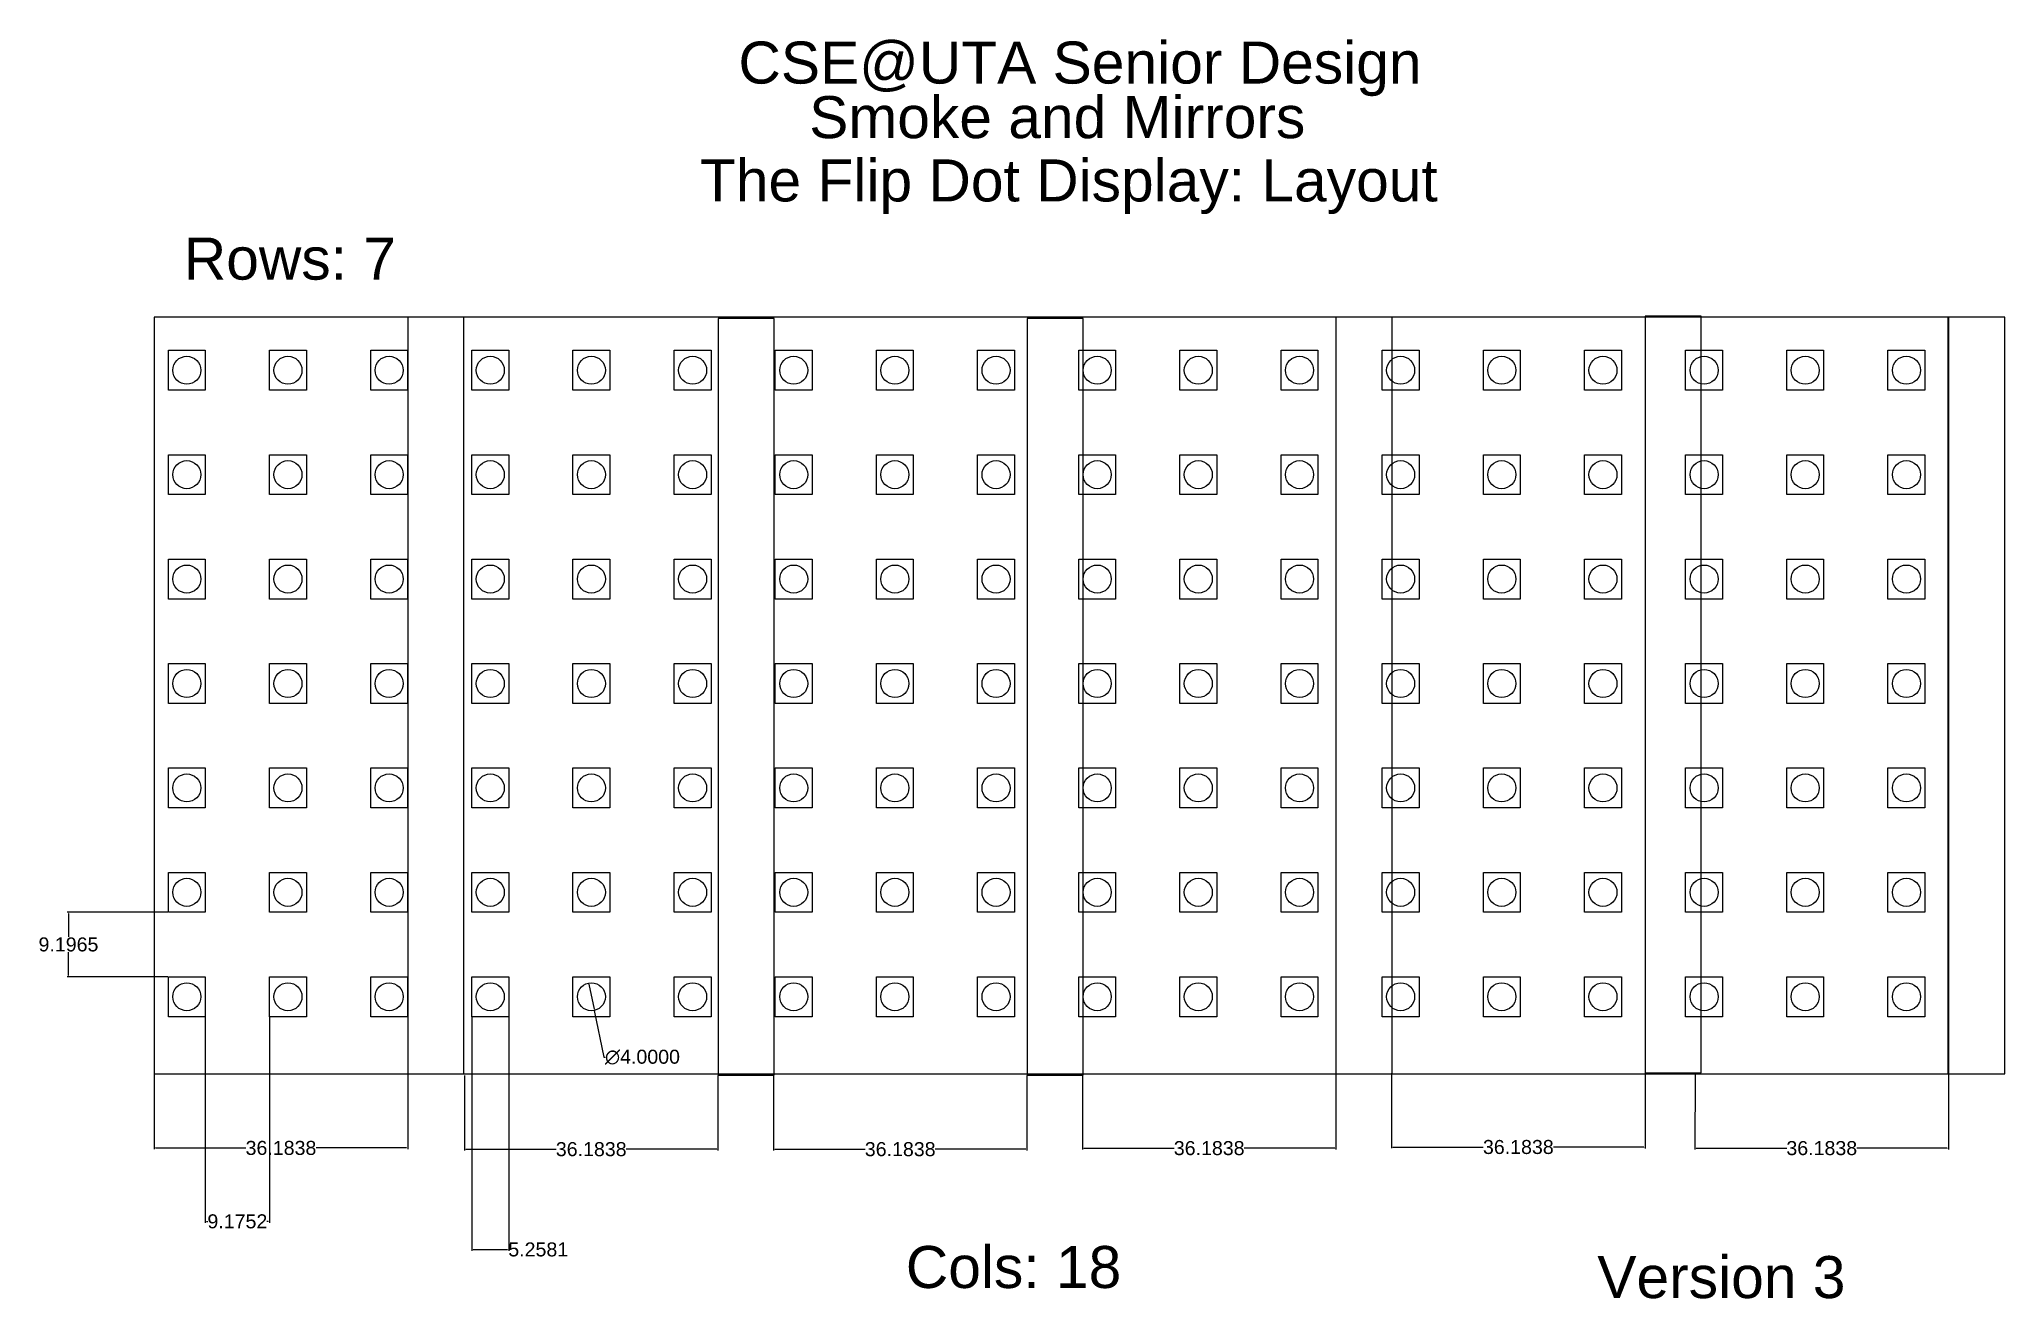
# Model space of a CAD drawing. Header units: inches. Extents: x -16 to 264, y -32 to 148.
import ezdxf

# ---------------------------------------------------------------- set-up
doc = ezdxf.new("R2010")
doc.units = ezdxf.units.IN
doc.header["$MEASUREMENT"] = 0
doc.layers.get('Defpoints').update_dxf_attribs({"color": 2})
doc.layers.add('Hidden', color=1, linetype='Continuous')
doc.layers.add('Layer1', color=2, linetype='Continuous')
doc.styles.add('Annotative', font='Arial.ttf')
doc.styles.get("Standard").update_dxf_attribs({"font": 'Arial.ttf'})
doc.dimstyles.get("Standard").update_dxf_attribs({"dimtxt": 2, "dimasz": 0.18, "dimexe": 0.18, "dimexo": 0.0625, "dimgap": 0.09, "dimtad": 0, "dimtih": 1, "dimtoh": 1, "dimdec": 4, "dimzin": 0, "dimdsep": 46, "dimtxsty": 'Standard', "dimcen": 0.09, "dimadec": 0, "dimazin": 0, "dimtfac": 1, "dimtdec": 4, "dimtofl": 0, "dimtmove": 0, "dimatfit": 2, "dimfxl": 1, "dimtolj": 1, "dimtzin": 0, "dimarcsym": 0})

# ---------------------------------------------------------------- blocks, each defined once
blk = doc.blocks.new('*D2')
at = {"color": 0, "lineweight": -2, "transparency": 16777216}
for p, q in [((0, -0.05), (0, -10.76)), ((36.19, -0.06), (36.19, -10.77)), ((0.18, -10.58), (13.09, -10.59)), ((36.01, -10.59), (23.09, -10.59))]:
    blk.add_line(p, q, dxfattribs=at)
at = {"color": 0, "transparency": 16777216}
for points in [[(0.18, -10.55), (0.18, -10.61), (0, -10.58)], [(36.01, -10.56), (36.01, -10.62), (36.19, -10.59)]]:
    blk.add_solid(points, dxfattribs=at)
at = {"layer": 'Defpoints', "color": 0, "transparency": 16777216}
for p in [(0, 0.01), (36.19, 0), (36.19, -10.59)]:
    blk.add_point(p, dxfattribs=at)
at = {"color": 0, "transparency": 16777216, "insert": (18.09, -10.59), "char_height": 2, "width": 2.5943, "attachment_point": 5}
blk.add_mtext('\\A1;36.1838', dxfattribs=at)
blk = doc.blocks.new('*D4')
at = {"color": 0, "lineweight": -2, "transparency": 16777216}
for p, q in [((44.27, -0.24), (44.26, -10.95)), ((80.45, -0.24), (80.45, -10.95)), ((44.45, -10.77), (57.36, -10.77)), ((80.27, -10.77), (67.36, -10.77))]:
    blk.add_line(p, q, dxfattribs=at)
at = {"color": 0, "transparency": 16777216}
for points in [[(44.45, -10.74), (44.45, -10.8), (44.26, -10.77)], [(80.27, -10.74), (80.27, -10.8), (80.45, -10.77)]]:
    blk.add_solid(points, dxfattribs=at)
at = {"layer": 'Defpoints', "color": 0, "transparency": 16777216}
for p in [(44.27, -0.17), (80.45, -0.18), (80.45, -10.77)]:
    blk.add_point(p, dxfattribs=at)
at = {"color": 0, "transparency": 16777216, "insert": (62.36, -10.77), "char_height": 2, "width": 2.5943, "attachment_point": 5}
blk.add_mtext('\\A1;36.1838', dxfattribs=at)
blk = doc.blocks.new('*D6')
at = {"color": 0, "lineweight": -2, "transparency": 16777216}
for p, q in [((88.36, -0.24), (88.36, -10.95)), ((124.54, -0.25), (124.54, -10.96)), ((88.54, -10.77), (101.45, -10.77)), ((124.36, -10.78), (111.45, -10.77))]:
    blk.add_line(p, q, dxfattribs=at)
at = {"color": 0, "transparency": 16777216}
for points in [[(88.54, -10.74), (88.54, -10.8), (88.36, -10.77)], [(124.36, -10.75), (124.36, -10.81), (124.54, -10.78)]]:
    blk.add_solid(points, dxfattribs=at)
at = {"layer": 'Defpoints', "color": 0, "transparency": 16777216}
for p in [(88.36, -0.18), (124.54, -0.19), (124.54, -10.78)]:
    blk.add_point(p, dxfattribs=at)
at = {"color": 0, "transparency": 16777216, "insert": (106.45, -10.77), "char_height": 2, "width": 2.5943, "attachment_point": 5}
blk.add_mtext('\\A1;36.1838', dxfattribs=at)
blk = doc.blocks.new('*D8')
at = {"color": 0, "lineweight": -2, "transparency": 16777216}
for p, q in [((132.45, -0.08), (132.45, -10.79)), ((168.63, -0.09), (168.63, -10.8)), ((132.63, -10.61), (145.54, -10.62)), ((168.45, -10.62), (155.54, -10.62))]:
    blk.add_line(p, q, dxfattribs=at)
at = {"color": 0, "transparency": 16777216}
for points in [[(132.63, -10.58), (132.63, -10.64), (132.45, -10.61)], [(168.45, -10.59), (168.45, -10.65), (168.63, -10.62)]]:
    blk.add_solid(points, dxfattribs=at)
at = {"layer": 'Defpoints', "color": 0, "transparency": 16777216}
for p in [(132.45, -0.02), (168.63, -0.03), (168.63, -10.62)]:
    blk.add_point(p, dxfattribs=at)
at = {"color": 0, "transparency": 16777216, "insert": (150.54, -10.62), "char_height": 2, "width": 2.5943, "attachment_point": 5}
blk.add_mtext('\\A1;36.1838', dxfattribs=at)
blk = doc.blocks.new('*D10')
at = {"color": 0, "lineweight": -2, "transparency": 16777216}
for p, q in [((176.56, 0.08), (176.56, -10.63)), ((212.75, 0.07), (212.74, -10.64)), ((176.74, -10.45), (189.65, -10.46)), ((212.56, -10.46), (199.65, -10.46))]:
    blk.add_line(p, q, dxfattribs=at)
at = {"color": 0, "transparency": 16777216}
for points in [[(176.74, -10.42), (176.74, -10.48), (176.56, -10.45)], [(212.56, -10.43), (212.56, -10.49), (212.74, -10.46)]]:
    blk.add_solid(points, dxfattribs=at)
at = {"layer": 'Defpoints', "color": 0, "transparency": 16777216}
for p in [(176.56, 0.14), (212.75, 0.13), (212.74, -10.46)]:
    blk.add_point(p, dxfattribs=at)
at = {"color": 0, "transparency": 16777216, "insert": (194.65, -10.46), "char_height": 2, "width": 2.5943, "attachment_point": 5}
blk.add_mtext('\\A1;36.1838', dxfattribs=at)
blk = doc.blocks.new('*D12')
at = {"color": 0, "lineweight": -2, "transparency": 16777216}
for p, q in [((219.86, -0.08), (219.85, -10.79)), ((256.04, -0.09), (256.04, -10.8)), ((220.03, -10.61), (232.94, -10.61)), ((255.86, -10.62), (242.95, -10.62))]:
    blk.add_line(p, q, dxfattribs=at)
at = {"color": 0, "transparency": 16777216}
for points in [[(220.03, -10.58), (220.03, -10.64), (219.85, -10.61)], [(255.86, -10.59), (255.86, -10.65), (256.04, -10.62)]]:
    blk.add_solid(points, dxfattribs=at)
at = {"layer": 'Defpoints', "color": 0, "transparency": 16777216}
for p in [(219.86, -0.02), (256.04, -0.03), (256.04, -10.62)]:
    blk.add_point(p, dxfattribs=at)
at = {"color": 0, "transparency": 16777216, "insert": (237.95, -10.62), "char_height": 2, "width": 2.5943, "attachment_point": 5}
blk.add_mtext('\\A1;36.1838', dxfattribs=at)
blk = doc.blocks.new('*U13')
at = {"layer": 'Hidden'}
blk.add_circle((0, 0), 2, dxfattribs=at)
blk = doc.blocks.new('*U14')
at = {"color": 0, "linetype": 'ByBlock', "lineweight": -2, "transparency": 16777216}
for p in [(0, 89.41), (14.43, 89.41), (28.87, 89.41), (43.3, 89.41), (57.73, 89.41), (72.17, 89.41), (86.6, 89.41), (101.03, 89.41), (115.47, 89.41), (129.9, 89.41), (144.33, 89.41), (158.77, 89.41), (173.2, 89.41), (187.63, 89.41), (202.07, 89.41), (216.5, 89.41), (230.93, 89.41), (245.37, 89.41), (0, 74.51), (14.43, 74.51), (28.87, 74.51), (43.3, 74.51), (57.73, 74.51), (72.17, 74.51), (86.6, 74.51), (101.03, 74.51), (115.47, 74.51), (129.9, 74.51), (144.33, 74.51), (158.77, 74.51), (173.2, 74.51), (187.63, 74.51), (202.07, 74.51), (216.5, 74.51), (230.93, 74.51), (245.37, 74.51), (0, 59.61), (14.43, 59.61), (28.87, 59.61), (43.3, 59.61), (57.73, 59.61), (72.17, 59.61), (86.6, 59.61), (101.03, 59.61), (115.47, 59.61), (129.9, 59.61), (144.33, 59.61), (158.77, 59.61), (173.2, 59.61), (187.63, 59.61), (202.07, 59.61), (216.5, 59.61), (230.93, 59.61), (245.37, 59.61), (0, 44.7), (14.43, 44.7), (28.87, 44.7), (43.3, 44.7), (57.73, 44.7), (72.17, 44.7), (86.6, 44.7), (101.03, 44.7), (115.47, 44.7), (129.9, 44.7), (144.33, 44.7), (158.77, 44.7), (173.2, 44.7), (187.63, 44.7), (202.07, 44.7), (216.5, 44.7), (230.93, 44.7), (245.37, 44.7), (0, 29.8), (14.43, 29.8), (28.87, 29.8), (43.3, 29.8), (57.73, 29.8), (72.17, 29.8), (86.6, 29.8), (101.03, 29.8), (115.47, 29.8), (129.9, 29.8), (144.33, 29.8), (158.77, 29.8), (173.2, 29.8), (187.63, 29.8), (202.07, 29.8), (216.5, 29.8), (230.93, 29.8), (245.37, 29.8), (0, 14.9), (14.43, 14.9), (28.87, 14.9), (43.3, 14.9), (57.73, 14.9), (72.17, 14.9), (86.6, 14.9), (101.03, 14.9), (115.47, 14.9), (129.9, 14.9), (144.33, 14.9), (158.77, 14.9), (173.2, 14.9), (187.63, 14.9), (202.07, 14.9), (216.5, 14.9), (230.93, 14.9), (245.37, 14.9), (0, 0), (14.43, 0), (28.87, 0), (43.3, 0), (57.73, 0), (72.17, 0), (86.6, 0), (101.03, 0), (115.47, 0), (129.9, 0), (144.33, 0), (158.77, 0), (173.2, 0), (187.63, 0), (202.07, 0), (216.5, 0), (230.93, 0), (245.37, 0)]:
    blk.add_blockref('*U13', p, dxfattribs=at)
blk = doc.blocks.new('*U15')
blk.add_lwpolyline([(-2.63, 2.85), (2.63, 2.85), (2.63, -2.85), (-2.63, -2.85)], close=True)
blk = doc.blocks.new('*U16')
at = {"layer": 'Layer1', "color": 0, "linetype": 'ByBlock', "lineweight": -2, "transparency": 16777216}
for p in [(0, 89.41), (14.43, 89.41), (28.87, 89.41), (43.3, 89.41), (57.73, 89.41), (72.17, 89.41), (86.6, 89.41), (101.03, 89.41), (115.47, 89.41), (129.9, 89.41), (144.33, 89.41), (158.77, 89.41), (173.2, 89.41), (187.63, 89.41), (202.07, 89.41), (216.5, 89.41), (230.93, 89.41), (245.37, 89.41), (0, 74.51), (14.43, 74.51), (28.87, 74.51), (43.3, 74.51), (57.73, 74.51), (72.17, 74.51), (86.6, 74.51), (101.03, 74.51), (115.47, 74.51), (129.9, 74.51), (144.33, 74.51), (158.77, 74.51), (173.2, 74.51), (187.63, 74.51), (202.07, 74.51), (216.5, 74.51), (230.93, 74.51), (245.37, 74.51), (0, 59.61), (14.43, 59.61), (28.87, 59.61), (43.3, 59.61), (57.73, 59.61), (72.17, 59.61), (86.6, 59.61), (101.03, 59.61), (115.47, 59.61), (129.9, 59.61), (144.33, 59.61), (158.77, 59.61), (173.2, 59.61), (187.63, 59.61), (202.07, 59.61), (216.5, 59.61), (230.93, 59.61), (245.37, 59.61), (0, 44.7), (14.43, 44.7), (28.87, 44.7), (43.3, 44.7), (57.73, 44.7), (72.17, 44.7), (86.6, 44.7), (101.03, 44.7), (115.47, 44.7), (129.9, 44.7), (144.33, 44.7), (158.77, 44.7), (173.2, 44.7), (187.63, 44.7), (202.07, 44.7), (216.5, 44.7), (230.93, 44.7), (245.37, 44.7), (0, 29.8), (14.43, 29.8), (28.87, 29.8), (43.3, 29.8), (57.73, 29.8), (72.17, 29.8), (86.6, 29.8), (101.03, 29.8), (115.47, 29.8), (129.9, 29.8), (144.33, 29.8), (158.77, 29.8), (173.2, 29.8), (187.63, 29.8), (202.07, 29.8), (216.5, 29.8), (230.93, 29.8), (245.37, 29.8), (0, 14.9), (14.43, 14.9), (28.87, 14.9), (43.3, 14.9), (57.73, 14.9), (72.17, 14.9), (86.6, 14.9), (101.03, 14.9), (115.47, 14.9), (129.9, 14.9), (144.33, 14.9), (158.77, 14.9), (173.2, 14.9), (187.63, 14.9), (202.07, 14.9), (216.5, 14.9), (230.93, 14.9), (245.37, 14.9), (0, 0), (14.43, 0), (28.87, 0), (43.3, 0), (57.73, 0), (72.17, 0), (86.6, 0), (101.03, 0), (115.47, 0), (129.9, 0), (144.33, 0), (158.77, 0), (173.2, 0), (187.63, 0), (202.07, 0), (216.5, 0), (230.93, 0), (245.37, 0)]:
    blk.add_blockref('*U15', p, dxfattribs=at)
blk = doc.blocks.new('*D20')
at = {"color": 0, "lineweight": -2, "transparency": 16777216}
for p, q in [((7.29, 8.08), (7.29, -21.25)), ((16.46, 8.08), (16.46, -21.25)), ((7.47, -21.07), (7.66, -21.07)), ((16.28, -21.07), (16.08, -21.07))]:
    blk.add_line(p, q, dxfattribs=at)
at = {"color": 0, "transparency": 16777216}
for points in [[(7.47, -21.04), (7.47, -21.1), (7.29, -21.07)], [(16.28, -21.04), (16.28, -21.1), (16.46, -21.07)]]:
    blk.add_solid(points, dxfattribs=at)
at = {"layer": 'Defpoints', "color": 0, "transparency": 16777216}
for p in [(7.29, 8.15), (16.46, 8.15), (16.46, -21.07)]:
    blk.add_point(p, dxfattribs=at)
at = {"color": 0, "transparency": 16777216, "insert": (11.87, -21.07), "char_height": 2, "attachment_point": 5}
blk.add_mtext('\\A1;9.1752', dxfattribs=at)
blk = doc.blocks.new('*D21')
at = {"color": 0, "lineweight": -2, "transparency": 16777216}
for p, q in [((1.97, 23.05), (-12.41, 23.05)), ((-12.23, 22.87), (-12.23, 19.55)), ((-12.23, 14.03), (-12.23, 17.35)), ((1.97, 13.85), (-12.41, 13.85))]:
    blk.add_line(p, q, dxfattribs=at)
at = {"color": 0, "transparency": 16777216}
for points in [[(-12.26, 22.87), (-12.2, 22.87), (-12.23, 23.05)], [(-12.26, 14.03), (-12.2, 14.03), (-12.23, 13.85)]]:
    blk.add_solid(points, dxfattribs=at)
at = {"layer": 'Defpoints', "color": 0, "transparency": 16777216}
for p in [(-12.23, 23.05), (2.03, 23.05), (2.03, 13.85)]:
    blk.add_point(p, dxfattribs=at)
at = {"color": 0, "transparency": 16777216, "insert": (-12.23, 18.45), "char_height": 2, "attachment_point": 5}
blk.add_mtext('\\A1;9.1965', dxfattribs=at)
blk = doc.blocks.new('*D22')
at = {"color": 0, "lineweight": -2, "transparency": 16777216}
for p, q in [((45.33, 8.08), (45.33, -25.26)), ((50.59, 8.08), (50.59, -25.26)), ((45.51, -25.08), (50.41, -25.08)), ((50.59, -25.08), (50.77, -25.08))]:
    blk.add_line(p, q, dxfattribs=at)
at = {"color": 0, "transparency": 16777216}
for points in [[(45.51, -25.05), (45.51, -25.11), (45.33, -25.08)], [(50.41, -25.05), (50.41, -25.11), (50.59, -25.08)]]:
    blk.add_solid(points, dxfattribs=at)
at = {"layer": 'Defpoints', "color": 0, "transparency": 16777216}
for p in [(45.33, 8.15), (50.59, 8.15), (50.59, -25.08)]:
    blk.add_point(p, dxfattribs=at)
at = {"color": 0, "transparency": 16777216, "insert": (54.8, -25.08), "char_height": 2, "attachment_point": 5}
blk.add_mtext('\\A1;5.2581', dxfattribs=at)
blk = doc.blocks.new('*D23')
at = {"color": 0, "lineweight": -2, "transparency": 16777216}
for p, q in [((62.02, 12.78), (62.76, 9.22)), ((62.8, 9.04), (64.18, 2.37)), ((64.18, 2.37), (64.36, 2.37))]:
    blk.add_line(p, q, dxfattribs=at)
at = {"color": 0, "transparency": 16777216}
for points in [[(62.05, 12.79), (61.99, 12.77), (61.98, 12.96)], [(62.79, 9.22), (62.73, 9.21), (62.8, 9.04)]]:
    blk.add_solid(points, dxfattribs=at)
at = {"layer": 'Defpoints', "color": 0, "transparency": 16777216}
for p in [(61.98, 12.96), (62.8, 9.04)]:
    blk.add_point(p, dxfattribs=at)
at = {"color": 0, "transparency": 16777216, "insert": (69.67, 2.37), "char_height": 2, "attachment_point": 5}
blk.add_mtext('\\A1;∅4.0000', dxfattribs=at)

msp = doc.modelspace()

# ---------------------------------------------------------------- linework, layer by layer
for points in [[(0.00403, 0.00775), (256.00403, 0.00775), (256.00403, 108.00775), (0.00403, 108.00775)], [(36.18784, 0), (44.19803, 0), (44.19803, 108), (36.18784, 108)], [(80.45111, -0.18147), (88.46129, -0.18147), (88.46129, 107.81853), (80.45111, 107.81853)], [(124.54446, -0.18543), (132.55465, -0.18543), (132.55465, 107.81457), (124.54446, 107.81457)], [(168.63267, -0.0287), (176.64286, -0.0287), (176.64286, 107.9713), (168.63267, 107.9713)], [(212.74607, 0.13024), (220.75626, 0.13024), (220.75626, 108.13024), (212.74607, 108.13024)], [(256.03972, -0.02713), (264.04991, -0.02713), (264.04991, 107.97287), (256.03972, 107.97287)]]:
    msp.add_lwpolyline(points, close=True)

# ---------------------------------------------------------------- block references
msp.add_blockref('*U14', (4.6577, 10.99809))
at = {"layer": 'Layer1'}
msp.add_blockref('*U16', (4.6577, 10.99809), dxfattribs=at)

# ---------------------------------------------------------------- texts
at = {"ltscale": 0.5, "style": 'Annotative'}
for s, p in [('CSE@UTA Senior Design', (83.36701, 141.32278)), ('Smoke and Mirrors', (93.46179, 133.53239)), ('The Flip Dot Display: Layout', (77.87686, 124.50261)), ('Rows: 7', (4.22743, 113.34047)), ('Cols: 18', (107.25037, -30.5743)), ('Version 3', (205.92123, -32.0135))]:
    msp.add_text(s, height=6, dxfattribs=at).set_placement(p)

# ---------------------------------------------------------------- dimensions: what is measured, and where the dimension line sits
dim = msp.add_linear_dim(base=(-12.22693, 23.04707), p1=(2.0277, 13.85061), p2=(2.0277, 23.04707), angle=90, dimstyle='Standard')
dim.commit()
dim.dimension.update_dxf_attribs({"geometry": '*D21', "text_midpoint": (-12.22693, 18.44884)})
dim = msp.add_diameter_dim_2p(p1=(61.98492, 12.95643), p2=(62.79706, 9.03974), dimstyle='Standard')
dim.commit()
dim.dimension.update_dxf_attribs({"geometry": '*D23', "text_midpoint": (69.67452, 2.37303), "dimtype": 163})
for base, p1, p2, picture, middle in [((16.46103, -21.07066), (7.28584, 8.14557), (16.46103, 8.14557), '*D20', (11.87343, -21.07066)), ((50.58581, -25.07863), (45.32767, 8.14557), (50.58581, 8.14557), '*D22', (54.79851, -25.07863))]:
    dim = msp.add_linear_dim(base=base, p1=p1, p2=p2, dimstyle='Standard')
    dim.commit()
    dim.dimension.update_dxf_attribs({"geometry": picture, "text_midpoint": middle})
for p1, p2, picture, middle in [((0.00403, 0.00775), (36.18784, 0), '*D2', (18.09367, -10.58825)), ((176.56227, 0.13799), (212.74607, 0.13024), '*D10', (194.6519, -10.45801)), ((44.2673, -0.17372), (80.45111, -0.18147), '*D4', (62.35694, -10.76972)), ((88.36065, -0.17768), (124.54446, -0.18543), '*D6', (106.45029, -10.77368)), ((132.44887, -0.02095), (168.63267, -0.0287), '*D8', (150.5385, -10.61695)), ((219.85591, -0.01938), (256.03972, -0.02713), '*D12', (237.94555, -10.61538))]:
    dim = msp.add_aligned_dim(p1=p1, p2=p2, distance=-10.59213, dimstyle='Standard')
    dim.commit()
    dim.dimension.update_dxf_attribs({"geometry": picture, "text_midpoint": middle})

doc.saveas('drawing.dxf')
